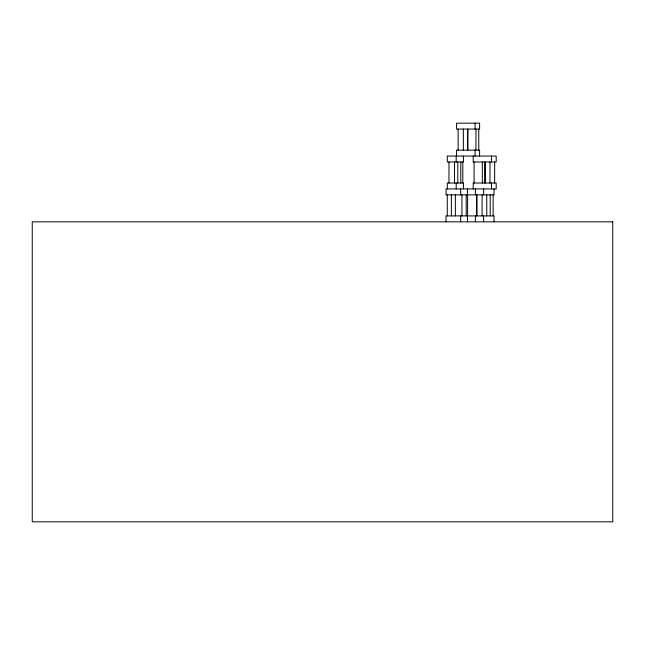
<?xml version="1.0" encoding="UTF-8"?>
<svg xmlns="http://www.w3.org/2000/svg" width="645" height="645" viewBox="0 0 645 645"><rect width="100%" height="100%" fill="white"/><g stroke="black" fill="none" stroke-linecap="round" stroke-linejoin="round"><path stroke-width="0.97" d="M494.651 161.976L494.651 183.019M494.014 188.937L494.014 194.863L446.034 194.863L446.034 188.937L496.19 188.937L496.19 183.019L473.212 183.019L473.212 188.937M494.014 221.832L494.014 215.906L446.034 215.906L446.034 221.832M493.135 194.863L493.135 215.906M491.514 156.05L491.514 161.976M491.514 183.019L491.514 188.937M490.216 194.863L490.216 215.906M489.974 161.976L489.974 183.019M486.757 194.863L486.757 215.906M485.25 161.976L485.25 183.019M484.822 161.976L484.822 183.019M483.629 188.937L483.629 194.863M483.629 215.906L483.629 221.832M482.323 161.976L482.323 183.019M482.081 194.863L482.081 215.906M479.598 156.05L479.598 150.132L456.579 150.132L456.579 156.05M478.759 129.081L478.759 150.132M476.929 194.863L476.929 215.906M476.607 194.863L476.607 215.906M475.946 129.081L475.946 150.132M475.389 188.937L475.389 194.863M475.389 215.906L475.389 221.832M475.099 123.163L475.099 129.081M475.099 150.132L475.099 156.05M474.083 161.976L474.083 183.019M473.212 156.05L473.212 161.976L496.19 161.976L496.19 156.05L447.307 156.05L447.307 161.976L463.432 161.976L463.432 156.05M467.851 129.081L467.851 150.132M467.609 129.081L467.609 150.132M467.593 194.863L467.593 215.906M467.472 188.937L467.472 194.863M467.472 215.906L467.472 221.832M466.198 194.863L466.198 215.906M463.432 188.937L463.432 183.019L447.307 183.019L447.307 188.937M463.352 129.081L463.352 150.132M462.82 161.976L462.82 183.019M461.941 194.863L461.941 215.906M460.788 161.976L460.788 183.019M460.659 188.937L460.659 194.863M460.659 215.906L460.659 221.832M458.144 129.081L458.144 150.132M457.789 161.976L457.789 183.019M456.2 156.05L456.2 161.976M456.2 183.019L456.2 188.937M455.354 194.863L455.354 215.906M454.531 161.976L454.531 183.019M451.379 194.863L451.379 215.906M448.976 161.976L448.976 183.019M447.267 194.863L447.267 215.906M479.598 123.163L456.579 123.163L456.579 129.081L479.598 129.081L479.598 123.163M612.75 221.832L32.25 221.832L32.25 521.837L612.75 521.837L612.75 221.832"/></g></svg>
